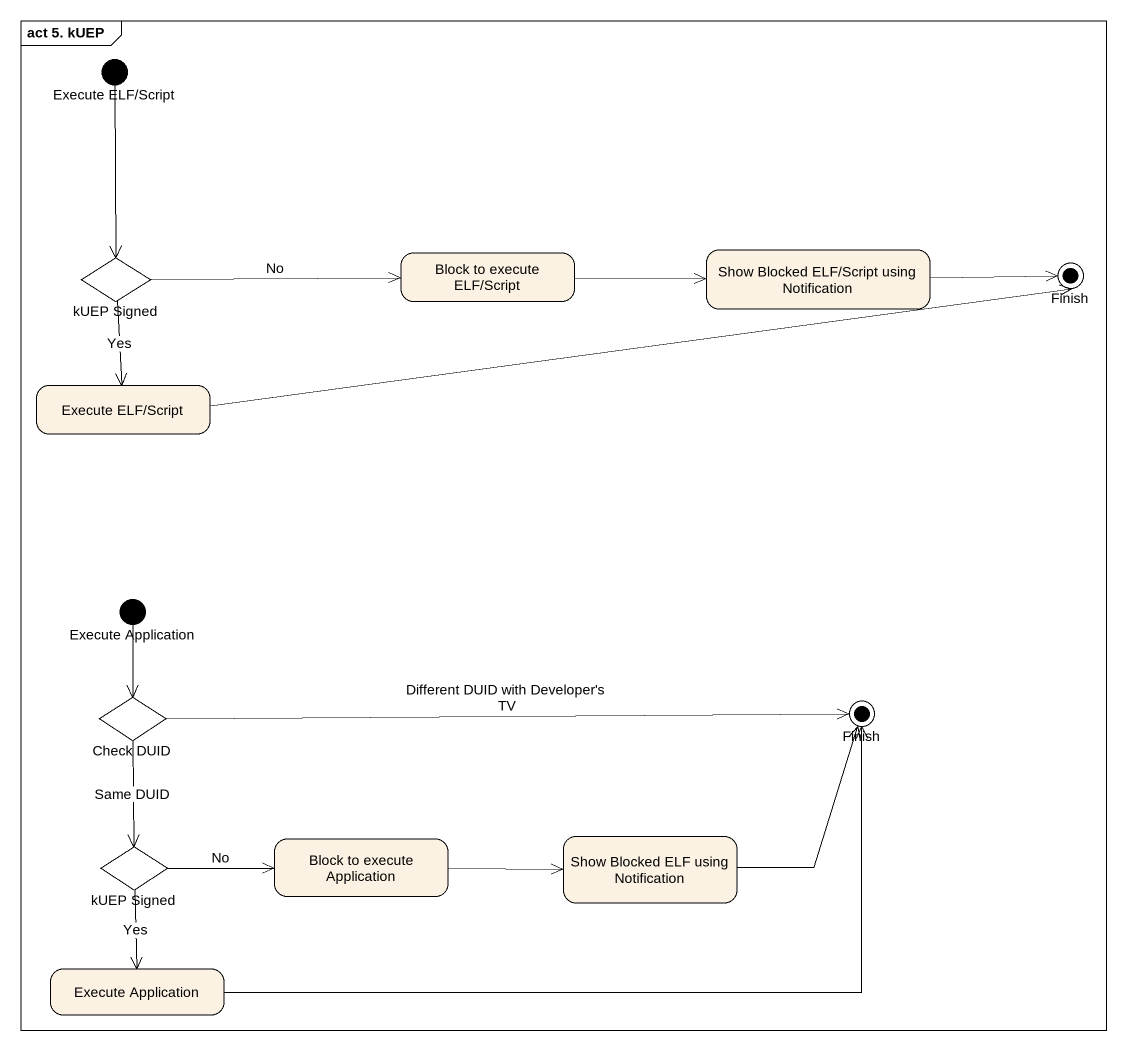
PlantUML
@startuml
mainframe act 5. kUEP
hide empty description
state "Execute ELF/Script" as Execute_ELF_Script <<start>>
state "kUEP Signed" as kUEP_Signed <<choice>>
state "Block to execute ELF/Script" as Block_to_execute_ELF_Script
state "Show Blocked ELF/Script using Notification" as Show_Blocked_ELF_Script
state Finish <<end>>
state "Execute ELF/Script" as Execute_ELF_Script_2
state "Execute Application" as Execute_Application <<start>>
state "Check DUID" as Check_DUID <<choice>>
state "Finish" as Finish_2 <<end>>
state "kUEP Signed" as kUEP_Signed_2 <<choice>>
state "Block to execute Application" as Block_to_execute_Application
state "Show Blocked ELF using Notification" as Show_Blocked_ELF_using
state "Execute Application" as Execute_Application_2
Execute_ELF_Script --> kUEP_Signed
kUEP_Signed -right-> Block_to_execute_ELF_Script : No
kUEP_Signed --> Execute_ELF_Script_2 : Yes
Block_to_execute_ELF_Script -right-> Show_Blocked_ELF_Script
Show_Blocked_ELF_Script -right-> Finish
Execute_ELF_Script_2 -right-> Finish
Execute_Application --> Check_DUID
Check_DUID -right-> Finish_2 : Different DUID with Developer's TV
Check_DUID --> kUEP_Signed_2 : Same DUID
kUEP_Signed_2 -right-> Block_to_execute_Application : No
kUEP_Signed_2 --> Execute_Application_2 : Yes
Block_to_execute_Application -right-> Show_Blocked_ELF_using
Show_Blocked_ELF_using -up-> Finish_2
Execute_Application_2 -right-> Finish_2
@enduml
